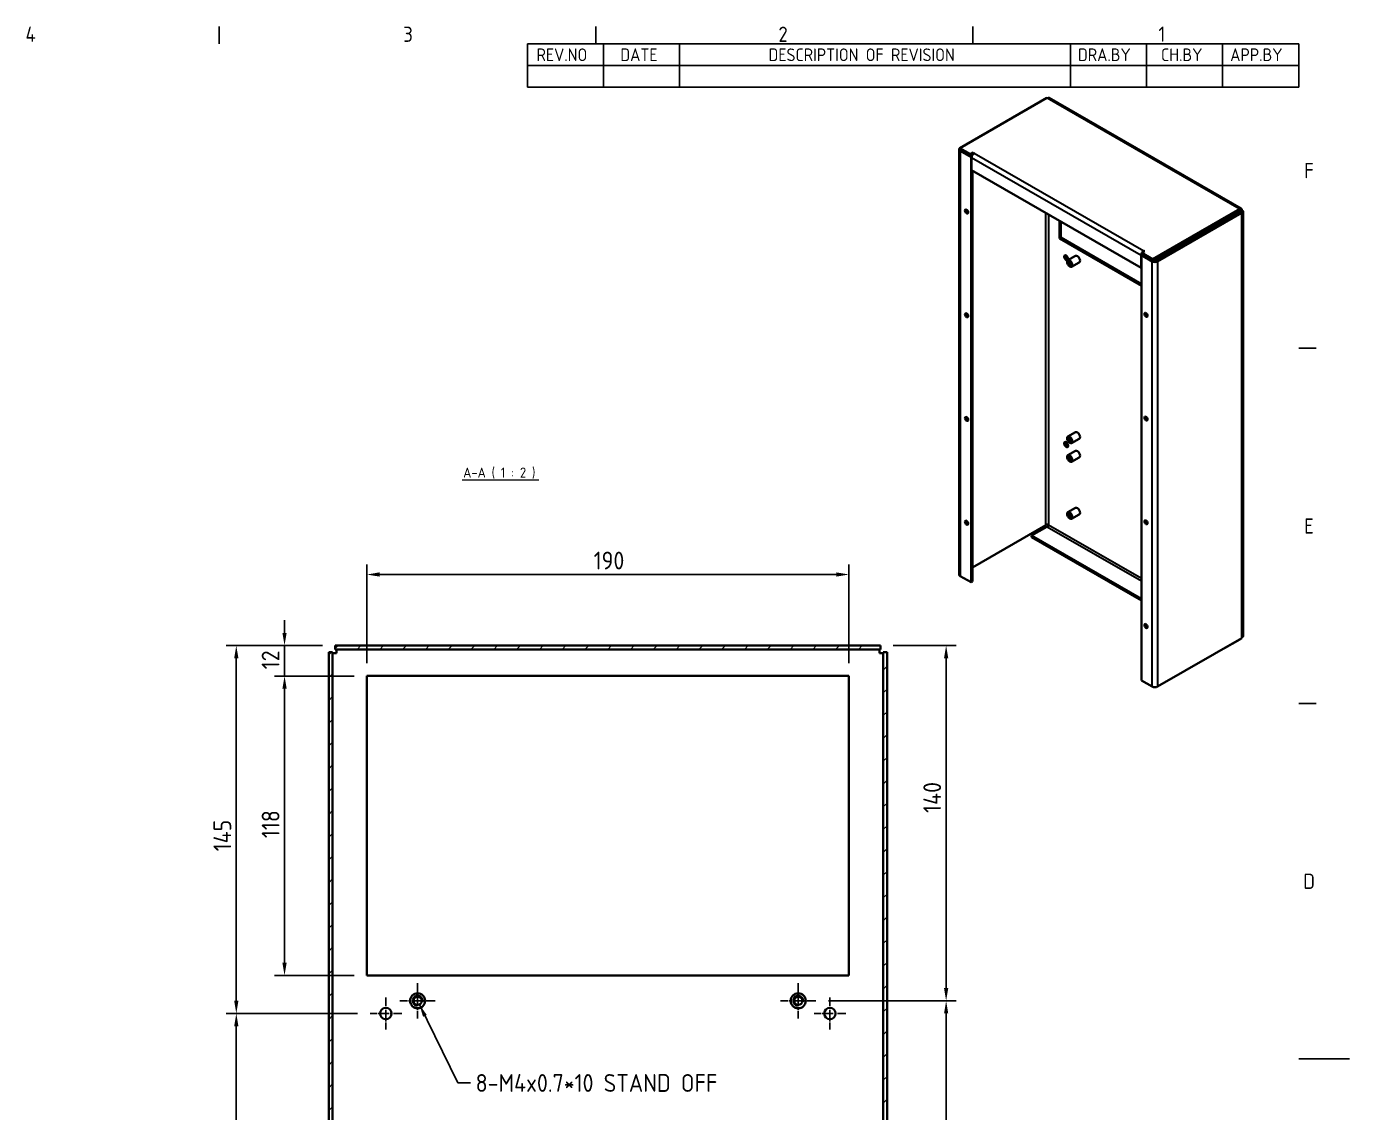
# Model space of a CAD drawing. Header units: millimetres. Extents: x 0 to 1188, y 0 to 840.
# Drawn here: x 667 to 1188, y 399 to 827 of the extents above; entities that cross this region are included whole.
import ezdxf

# ---------------------------------------------------------------- set-up
doc = ezdxf.new("R2010")
doc.units = ezdxf.units.MM
doc.header["$LTSCALE"] = 2
doc.linetypes.add('CHAIN', pattern=[0.3543, 0.2362, -0.0295, 0.0591, -0.0295])
doc.layers.get('0').update_dxf_attribs({"color": 3, "lineweight": 25})
for name, color, linetype, lineweight in [('가시적인 것(ISO)', 3, 'Continuous', 40), ('가시적인 좁은 것(ISO)', 3, 'Continuous', 35), ('경계(ISO)', 7, 'Continuous', 25), ('기호(ISO)', 5, 'Continuous', 25), ('중심 표식(ISO)', 1, 'Continuous', 25), ('치수(ISO)', 2, 'Continuous', 25), ('해치(ISO)', 7, 'Continuous', 18)]:
    doc.layers.add(name, color=color, linetype=linetype, lineweight=lineweight)
doc.styles.add('ISO ProportionalPSTEK', font='isocp.shx')
doc.styles.add('문자 텍스트_PSTEK_POSCO', font='isocp.shx')
doc.styles.add('치수 텍스트_PSTEK_POSCO', font='isocp.shx')
doc.styles.add('텍스트 스타일466', font='isocp.shx')
doc.dimstyles.new('치수_PSTEK_POSCO', dxfattribs={"dimscale": 2, "dimtxt": 3.5, "dimasz": 2.5, "dimexe": 2, "dimexo": 2.5, "dimgap": 1, "dimtad": 1, "dimrnd": 1e-08, "dimdsep": 46, "dimtxsty": '치수 텍스트_PSTEK_POSCO', "dimcen": 0.09, "dimdle": 10, "dimclrd": 7, "dimclre": 7, "dimclrt": 2, "dimadec": 1, "dimazin": 2, "dimtfac": 1, "dimtmove": 0, "dimatfit": 3, "dimfxl": 0, "dimtolj": 1, "dimlwd": -1, "dimlwe": -1, "dimarcsym": 0})
doc.dimstyles.new('치수_PSTEK_POSCO$7', dxfattribs={"dimscale": 2, "dimtxt": 3.5, "dimasz": 2.5, "dimexe": 2, "dimexo": 2.5, "dimgap": 1, "dimtad": 1, "dimrnd": 1e-08, "dimdsep": 46, "dimtxsty": '치수 텍스트_PSTEK_POSCO', "dimcen": 0.09, "dimdle": 10, "dimclrd": 7, "dimclre": 7, "dimclrt": 2, "dimadec": 1, "dimazin": 2, "dimtfac": 1, "dimtmove": 0, "dimatfit": 3, "dimfxl": 0, "dimtolj": 1, "dimlwd": -1, "dimlwe": -1, "dimarcsym": 0})

# ---------------------------------------------------------------- blocks, each defined once
blk = doc.blocks.new('경계 Default Border')
at = {"layer": '경계(ISO)'}
for p, q in [((371.25, 410), (371.25, 413.4)), ((445.5, 410), (445.5, 413.4)), ((519.75, 410), (519.75, 413.4)), ((584, 350), (587.4, 350)), ((584, 280), (587.4, 280))]:
    blk.add_line(p, q, dxfattribs=at)
at = {"layer": '경계(ISO)', "flags": 128}
blk.add_lwpolyline([(594, 210), (584, 210)], dxfattribs=at)
at = {"layer": '경계(ISO)', "color": 2, "char_height": 3, "attachment_point": 7, "style": '문자 텍스트_PSTEK_POSCO'}
for s, insert in [('4', (333.1, 410.4)), ('3', (407.54, 410.37)), ('2', (481.46, 410.37)), ('1', (556.36, 410.4)), ('F', (585.04, 383.5)), ('E', (585.04, 313.47)), ('D', (584.88, 243.47))]:
    blk.add_mtext(s, dxfattribs=dict(at, insert=insert))
blk = doc.blocks.new('리비전 내역')
at = {"layer": '기호(ISO)'}
for p, q in [((432, 410), (584, 410)), ((432, 410), (432, 405.72)), ((447, 410), (447, 405.72)), ((462, 410), (462, 405.72)), ((539, 410), (539, 405.72)), ((554, 410), (554, 405.72)), ((569, 410), (569, 405.72)), ((584, 410), (584, 405.72)), ((432, 405.72), (584, 405.72)), ((432, 405.72), (432, 401.44)), ((447, 405.72), (447, 401.44)), ((462, 405.72), (462, 401.44)), ((539, 405.72), (539, 401.44)), ((554, 405.72), (554, 401.44)), ((569, 405.72), (569, 401.44)), ((584, 405.72), (584, 401.44)), ((432, 401.44), (584, 401.44))]:
    blk.add_line(p, q, dxfattribs=at)
at = {"layer": '기호(ISO)', "color": 2, "char_height": 2.5, "attachment_point": 7, "style": 'ISO ProportionalPSTEK'}
for s, insert in [('REV.NO', (433.79, 406.58)), ('DATE', (450.31, 406.58)), ('DESCRIPTION OF REVISION', (479.51, 406.58)), ('DRA.BY', (540.48, 406.58)), ('CH.BY', (556.86, 406.58)), ('APP.BY', (570.48, 406.58))]:
    blk.add_mtext(s, dxfattribs=dict(at, insert=insert))
blk = doc.blocks.new('*D32')
at = {"layer": 'Defpoints', "color": 0}
for p in [(990.73, 610.84), (800.73, 570.84), (990.73, 570.84)]:
    blk.add_point(p, dxfattribs=at)
at = {"layer": '치수(ISO)', "color": 7}
for p, q in [((800.73, 575.84), (800.73, 614.84)), ((805.73, 610.84), (985.73, 610.84)), ((990.73, 575.84), (990.73, 614.84))]:
    blk.add_line(p, q, dxfattribs=at)
for points in [[(805.73, 611.68), (805.73, 610.01), (800.73, 610.84)], [(985.73, 611.68), (985.73, 610.01), (990.73, 610.84)]]:
    blk.add_solid(points, dxfattribs=at)
at = {"layer": '치수(ISO)', "color": 2, "insert": (890.11, 616.34), "char_height": 7, "attachment_point": 4, "style": '치수 텍스트_PSTEK_POSCO'}
blk.add_mtext('\\A1;190', dxfattribs=at)
blk = doc.blocks.new('*D33')
at = {"layer": 'Defpoints', "color": 0}
for p in [(768.29, 582.84), (788.29, 582.84), (800.73, 570.84)]:
    blk.add_point(p, dxfattribs=at)
at = {"layer": '치수(ISO)', "color": 7}
for p, q in [((768.29, 587.84), (768.29, 592.84)), ((783.29, 582.84), (764.29, 582.84)), ((768.29, 570.84), (768.29, 582.84)), ((795.73, 570.84), (764.29, 570.84)), ((768.29, 565.84), (768.29, 560.84))]:
    blk.add_line(p, q, dxfattribs=at)
for points in [[(767.45, 587.84), (769.12, 587.84), (768.29, 582.84)], [(767.45, 565.84), (769.12, 565.84), (768.29, 570.84)]]:
    blk.add_solid(points, dxfattribs=at)
at = {"layer": '치수(ISO)', "color": 2, "insert": (762.79, 573.48), "char_height": 7, "attachment_point": 4, "rotation": 90, "style": '치수 텍스트_PSTEK_POSCO'}
blk.add_mtext('\\A1;12', dxfattribs=at)
blk = doc.blocks.new('*D34')
at = {"layer": 'Defpoints', "color": 0}
for p in [(768.29, 570.84), (800.73, 570.84), (800.73, 452.84)]:
    blk.add_point(p, dxfattribs=at)
at = {"layer": '치수(ISO)', "color": 7}
for p, q in [((795.73, 570.84), (764.29, 570.84)), ((768.29, 457.84), (768.29, 565.84)), ((795.73, 452.84), (764.29, 452.84))]:
    blk.add_line(p, q, dxfattribs=at)
for points in [[(767.45, 565.84), (769.12, 565.84), (768.29, 570.84)], [(767.45, 457.84), (769.12, 457.84), (768.29, 452.84)]]:
    blk.add_solid(points, dxfattribs=at)
at = {"layer": '치수(ISO)', "color": 2, "insert": (762.79, 506.94), "char_height": 7, "attachment_point": 4, "rotation": 90, "style": '치수 텍스트_PSTEK_POSCO'}
blk.add_mtext('\\A1;118', dxfattribs=at)
blk = doc.blocks.new('*D35')
at = {"layer": 'Defpoints', "color": 0}
for p in [(788.29, 582.84), (749.27, 437.84), (801.98, 437.84)]:
    blk.add_point(p, dxfattribs=at)
at = {"layer": '치수(ISO)', "color": 7}
for p, q in [((783.29, 582.84), (745.27, 582.84)), ((749.27, 577.84), (749.27, 442.84)), ((796.98, 437.84), (745.27, 437.84))]:
    blk.add_line(p, q, dxfattribs=at)
for points in [[(748.44, 577.84), (750.11, 577.84), (749.27, 582.84)], [(748.44, 442.84), (750.11, 442.84), (749.27, 437.84)]]:
    blk.add_solid(points, dxfattribs=at)
at = {"layer": '치수(ISO)', "color": 2, "insert": (743.77, 501.75), "char_height": 7, "attachment_point": 4, "rotation": 90, "style": '치수 텍스트_PSTEK_POSCO'}
blk.add_mtext('\\A1;145', dxfattribs=at)
blk = doc.blocks.new('*D36')
at = {"layer": 'Defpoints', "color": 0}
for p in [(801.98, 437.84), (749.27, 257.84), (801.98, 257.84)]:
    blk.add_point(p, dxfattribs=at)
at = {"layer": '치수(ISO)', "color": 7}
for p, q in [((796.98, 437.84), (745.27, 437.84)), ((749.27, 432.84), (749.27, 262.84)), ((796.98, 257.84), (745.27, 257.84))]:
    blk.add_line(p, q, dxfattribs=at)
for points in [[(748.44, 432.84), (750.11, 432.84), (749.27, 437.84)], [(748.44, 262.84), (750.11, 262.84), (749.27, 257.84)]]:
    blk.add_solid(points, dxfattribs=at)
at = {"layer": '치수(ISO)', "color": 2, "insert": (743.77, 342.24), "char_height": 7, "attachment_point": 4, "rotation": 90, "style": '치수 텍스트_PSTEK_POSCO'}
blk.add_mtext('\\A1;180', dxfattribs=at)
blk = doc.blocks.new('*D38')
at = {"layer": 'Defpoints', "color": 0}
for p in [(1003.17, 582.84), (1029.03, 582.84), (977.68, 442.84)]:
    blk.add_point(p, dxfattribs=at)
at = {"layer": '치수(ISO)', "color": 7}
for p, q in [((1008.17, 582.84), (1033.03, 582.84)), ((1029.03, 447.84), (1029.03, 577.84)), ((982.68, 442.84), (1033.03, 442.84))]:
    blk.add_line(p, q, dxfattribs=at)
for points in [[(1028.19, 577.84), (1029.86, 577.84), (1029.03, 582.84)], [(1028.19, 447.84), (1029.86, 447.84), (1029.03, 442.84)]]:
    blk.add_solid(points, dxfattribs=at)
at = {"layer": '치수(ISO)', "color": 2, "insert": (1023.53, 516.89), "char_height": 7, "attachment_point": 4, "rotation": 90, "style": '치수 텍스트_PSTEK_POSCO'}
blk.add_mtext('\\A1;140', dxfattribs=at)
blk = doc.blocks.new('*D39')
at = {"layer": 'Defpoints', "color": 0}
for p in [(977.68, 442.84), (976.35, 272.84), (1029.03, 272.84)]:
    blk.add_point(p, dxfattribs=at)
at = {"layer": '치수(ISO)', "color": 7}
for p, q in [((982.68, 442.84), (1033.03, 442.84)), ((1029.03, 437.84), (1029.03, 277.84)), ((981.35, 272.84), (1033.03, 272.84))]:
    blk.add_line(p, q, dxfattribs=at)
for points in [[(1028.19, 437.84), (1029.86, 437.84), (1029.03, 442.84)], [(1028.19, 277.84), (1029.86, 277.84), (1029.03, 272.84)]]:
    blk.add_solid(points, dxfattribs=at)
at = {"layer": '치수(ISO)', "color": 2, "insert": (1023.53, 352.24), "char_height": 7, "attachment_point": 4, "rotation": 90, "style": '치수 텍스트_PSTEK_POSCO'}
blk.add_mtext('\\A1;170', dxfattribs=at)

msp = doc.modelspace()

# ---------------------------------------------------------------- hatches: boundary and pattern name
at = {"layer": '해치(ISO)'}
h = msp.add_hatch(dxfattribs=at)
h.set_pattern_fill('ANSI31', color=256, scale=50.8, style=0)
h.set_pattern_definition([(45, (0, 0), (-4.490128, 4.490128), [])])
h.paths.add_polyline_path([(788.288, 581.344), (1003.167, 581.344), (1003.167, 582.844), (788.288, 582.844)])
h.paths.add_polyline_path([(1005.728, 170.405), (1005.728, 580.284), (1004.228, 580.284), (1004.228, 170.405)])
h.paths.add_polyline_path([(785.728, 580.284), (785.728, 170.405), (787.228, 170.405), (787.228, 580.284)])

# ---------------------------------------------------------------- linework, layer by layer
at = {"layer": '가시적인 것(ISO)'}
for p, q in [((1034.442, 778.914), (1068.737, 798.663)), ((1068.737, 798.663), (1068.892, 798.574)), ((1069.641, 798.648), (1145.301, 755.078)), ((1034.158, 610.842), (1034.158, 778.389)), ((1038.664, 776.484), (1034.442, 778.914)), ((1034.442, 778.301), (1034.442, 778.914)), ((1038.664, 775.87), (1034.442, 778.301)), ((1034.598, 777.778), (1038.84, 775.335)), ((1038.664, 776.484), (1039.724, 777.094)), ((1039.724, 777.094), (1040.078, 776.891)), ((1039.724, 776.617), (1039.724, 777.094)), ((1038.664, 775.87), (1038.664, 776.484)), ((1039.489, 776.346), (1038.664, 775.87)), ((1039.164, 775.76), (1038.817, 775.959)), ((1039.07, 775.468), (1038.84, 775.335)), ((1038.84, 775.335), (1038.84, 607.788)), ((1039.017, 770.148), (1039.017, 775.054)), ((1105.839, 731.668), (1039.017, 770.148)), ((1039.371, 769.945), (1039.371, 608.093)), ((1144.708, 754.915), (1110.413, 735.166)), ((1144.708, 754.301), (1110.413, 734.552)), ((1145.083, 753.652), (1111.849, 734.514)), ((1112.379, 734.208), (1145.613, 753.347)), ((1140.841, 752.074), (1140.841, 751.209)), ((1144.553, 755.004), (1144.708, 754.915)), ((1144.708, 754.301), (1144.708, 754.915)), ((1145.083, 754.083), (1145.613, 754.389)), ((1145.083, 753.652), (1145.613, 753.347)), ((1145.613, 753.347), (1145.613, 753.167)), ((1146.053, 753.778), (1146.053, 586.589)), ((1073.665, 743.296), (1073.665, 750.196)), ((1074.196, 749.89), (1074.196, 743.601)), ((1073.665, 743.296), (1074.196, 743.601)), ((1106.016, 724.666), (1073.665, 743.296)), ((1074.196, 743.601), (1106.016, 725.277)), ((1080, 736.414), (1076.995, 734.684)), ((1105.839, 736.574), (1105.839, 731.668)), ((1106.392, 736.868), (1106.016, 736.652)), ((1106.016, 736.652), (1110.258, 734.208)), ((1106.016, 569.104), (1106.016, 736.652)), ((1107.253, 738.207), (1106.192, 737.596)), ((1106.192, 737.596), (1106.192, 736.983)), ((1110.413, 735.166), (1106.192, 737.596)), ((1110.413, 734.552), (1106.192, 736.983)), ((1106.369, 736.855), (1106.369, 736.879)), ((1106.899, 738.411), (1106.899, 738.004)), ((1106.899, 738.411), (1107.253, 738.207)), ((1081.473, 733.858), (1078.467, 732.127)), ((1106.016, 731.77), (1105.839, 731.668)), ((1110.413, 734.552), (1110.413, 735.166)), ((1110.567, 734.641), (1110.788, 734.514)), ((1080, 666.923), (1076.995, 665.192)), ((1081.473, 664.366), (1078.467, 662.636)), ((1080, 659.565), (1076.995, 657.834)), ((1081.473, 657.008), (1078.467, 655.278)), ((1080, 637.082), (1076.995, 635.352)), ((1081.473, 634.526), (1078.467, 632.795)), ((1068.362, 630.285), (1039.371, 613.59)), ((1068.737, 629.636), (1062.727, 626.174)), ((1062.727, 626.174), (1106.016, 601.246)), ((1062.727, 625.561), (1062.727, 626.174)), ((1068.362, 630.465), (1068.362, 630.285)), ((1068.892, 629.546), (1068.737, 629.636)), ((1106.016, 600.633), (1062.727, 625.561)), ((1038.84, 607.788), (1034.598, 610.231)), ((1039.371, 608.093), (1038.84, 607.788)), ((1145.613, 585.799), (1112.379, 566.661)), ((1138.698, 581.812), (1144.708, 585.274)), ((1144.708, 585.278), (1144.708, 585.274)), ((1145.613, 585.979), (1145.613, 585.799)), ((785.728, 580.284), (785.728, 170.405)), ((787.228, 580.284), (785.728, 580.284)), ((787.228, 170.405), (787.228, 580.284)), ((788.728, 579.844), (787.228, 579.844)), ((1003.167, 582.844), (788.288, 582.844)), ((788.288, 582.844), (788.288, 581.344)), ((788.288, 581.344), (1003.167, 581.344)), ((788.728, 579.844), (788.728, 581.344)), ((1002.728, 579.844), (1002.728, 581.344)), ((1002.728, 579.844), (1004.228, 579.844)), ((1003.167, 581.344), (1003.167, 582.844)), ((1005.728, 580.284), (1004.228, 580.284)), ((1004.228, 580.284), (1004.228, 170.405)), ((1005.728, 170.405), (1005.728, 580.284)), ((1138.698, 581.812), (1138.694, 581.814)), ((1138.698, 581.816), (1138.698, 581.812)), ((800.728, 570.844), (990.728, 570.844)), ((800.728, 452.844), (800.728, 570.844)), ((990.728, 570.844), (990.728, 452.844)), ((1110.258, 566.661), (1106.016, 569.104)), ((990.728, 452.844), (800.728, 452.844))]:
    msp.add_line(p, q, dxfattribs=at)
for centre, radius in [((820.728, 442.844), 2.95), ((820.728, 442.844), 1.621), ((970.728, 442.844), 2.95), ((970.728, 442.844), 1.621), ((808.228, 437.844), 2.25), ((983.228, 437.844), 2.25)]:
    msp.add_circle(centre, radius, dxfattribs=at)
for centre, major_axis, ratio, start_param, end_param in [((1068.892, 797.348), (0.749, 1.3), 0.5780931, 0, 0.7834645), ((1035.658, 778.389), (-1.5, 0), 0.5758617, 5.6576677, 7.0685835), ((1040.078, 775.665), (0.749, 1.3), 0.5780931, 0.7834645, 2.3542608), ((1037.603, 754.201), (0.437, -0.758), 0.5780931, 3.7912617, 5.6335163), ((1037.603, 754.201), (-0.307, 0.533), 0.5780931, 0.598175, 2.5434176), ((1144.553, 753.778), (0.749, 1.3), 0.5780931, 5.4958534, 7.0666498), ((1144.553, 753.778), (0.374, 0.65), 0.5780931, 5.4958534, 6.7693984), ((1144.553, 753.778), (0.75, 0), 0.5758617, 5.7962257, 7.0685835), ((1144.553, 753.778), (1.5, 0), 0.5758617, 5.4977871, 7.0685835), ((1076.847, 735.942), (0.561, -0.975), 0.5780931, 3.631445, 5.793333), ((1080.736, 735.136), (-0.736, 1.278), 0.5780931, 3.1415927, 6.2831853), ((1106.899, 737.185), (-0.749, -1.3), 0.5780931, 3.9250571, 5.4958534), ((1106.899, 737.185), (0.374, 0.65), 0.5780931, 2.3504082, 2.3542608), ((1111.319, 734.819), (1.5, 0), 0.5758617, 3.9269908, 5.4977871), ((1111.319, 734.819), (0.75, 0), 0.5758617, 3.9269908, 5.4977871), ((1037.603, 713.323), (0.437, -0.758), 0.5780931, 3.7912617, 5.6335163), ((1037.603, 713.323), (-0.307, 0.533), 0.5780931, 0.598175, 2.5434176), ((1108.314, 713.481), (0.437, -0.758), 0.5780931, 3.7912617, 5.6335163), ((1108.314, 713.481), (-0.307, 0.533), 0.5780931, 0.598175, 2.5434176), ((1037.603, 672.446), (0.437, -0.758), 0.5780931, 3.7912617, 5.6335163), ((1037.603, 672.446), (-0.307, 0.533), 0.5780931, 0.598175, 2.5434176), ((1108.314, 672.604), (0.437, -0.758), 0.5780931, 3.7912617, 5.6335163), ((1108.314, 672.604), (-0.307, 0.533), 0.5780931, 0.598175, 2.5434176), ((1076.847, 662.363), (0.561, -0.975), 0.5780931, 3.631445, 5.793333), ((1080.736, 665.644), (-0.736, 1.278), 0.5780931, 3.1415927, 6.2831853), ((1080.736, 658.287), (-0.736, 1.278), 0.5780931, 3.1415927, 6.2831853), ((1080.736, 635.804), (-0.736, 1.278), 0.5780931, 3.1415927, 6.2831853), ((1037.603, 631.569), (0.437, -0.758), 0.5780931, 3.7912617, 5.6335163), ((1037.603, 631.569), (-0.307, 0.533), 0.5780931, 0.598175, 2.5434176), ((1108.314, 631.726), (0.437, -0.758), 0.5780931, 3.7912617, 5.6335163), ((1108.314, 631.726), (-0.307, 0.533), 0.5780931, 0.598175, 2.5434176), ((1068.892, 630.159), (-0.75, 0), 0.5758617, 3.9269908, 5.4977871), ((1068.892, 630.159), (-0.374, -0.65), 0.5780931, 0.7834645, 2.3542608), ((1035.658, 610.842), (-1.5, 0), 0.5758617, 0, 0.7853982), ((1108.314, 590.849), (0.437, -0.758), 0.5780931, 3.7912617, 5.6335163), ((1108.314, 590.849), (-0.307, 0.533), 0.5780931, 0.598175, 2.5434176), ((1144.553, 586.589), (1.5, 0), 0.5758617, 5.4977871, 6.2831853), ((1111.319, 567.272), (-1.5, 0), 0.5758617, 0.7853982, 2.3561945)]:
    msp.add_ellipse(centre, major_axis=major_axis, ratio=ratio, start_param=start_param, end_param=end_param, dxfattribs=at)
for centre, major_axis in [((1037.073, 753.895), (-0.437, 0.758)), ((1076.317, 735.637), (-0.561, 0.975)), ((1077.731, 733.405), (-0.736, 1.278)), ((1077.731, 733.405), (-0.404, 0.702)), ((1037.073, 713.018), (-0.437, 0.758)), ((1107.783, 713.176), (-0.437, 0.758)), ((1037.073, 672.141), (-0.437, 0.758)), ((1107.783, 672.298), (-0.437, 0.758)), ((1076.317, 662.058), (-0.561, 0.975)), ((1077.731, 663.914), (-0.736, 1.278)), ((1077.731, 663.914), (-0.404, 0.702)), ((1077.731, 656.556), (-0.736, 1.278)), ((1077.731, 656.556), (-0.404, 0.702)), ((1037.073, 631.263), (-0.437, 0.758)), ((1077.731, 634.073), (-0.736, 1.278)), ((1077.731, 634.073), (-0.404, 0.702)), ((1107.783, 631.421), (-0.437, 0.758)), ((1107.783, 590.544), (-0.437, 0.758))]:
    msp.add_ellipse(centre, major_axis=major_axis, ratio=0.5780931, dxfattribs=at)
at = {"layer": '가시적인 좁은 것(ISO)'}
for p, q in [((1144.553, 755.004), (1068.892, 798.574)), ((1034.974, 777.995), (1034.598, 777.778)), ((1034.598, 777.778), (1034.598, 610.231)), ((1105.839, 736.574), (1039.017, 775.054)), ((1040.078, 776.891), (1106.899, 738.411)), ((1068.362, 630.465), (1068.362, 753.25)), ((1069.423, 752.639), (1069.423, 630.465)), ((1145.083, 754.083), (1144.706, 754.3)), ((1145.083, 753.652), (1145.083, 754.083)), ((1145.613, 585.979), (1145.613, 753.167)), ((1106.369, 736.879), (1105.839, 736.574)), ((1110.258, 734.208), (1110.788, 734.514)), ((1110.258, 566.661), (1110.258, 734.208)), ((1111.849, 734.514), (1112.379, 734.208)), ((1112.379, 734.208), (1112.379, 566.661)), ((1106.016, 608.168), (1068.892, 629.546)), ((1069.423, 630.465), (1106.016, 609.392))]:
    msp.add_line(p, q, dxfattribs=at)
for centre in [(820.728, 442.844), (970.728, 442.844)]:
    msp.add_arc(centre, 2, 350, 260, dxfattribs=at)
at = {"layer": '기호(ISO)', "color": 7, "lineweight": 18}
msp.add_line((838.276, 648.171), (868.503, 648.171), dxfattribs=at)
at = {"layer": '중심 표식(ISO)', "linetype": 'CHAIN', "ltscale": 7.722792}
for p, q in [((820.728, 449.794), (820.728, 435.894)), ((970.728, 449.794), (970.728, 435.894)), ((827.678, 442.844), (813.778, 442.844)), ((977.678, 442.844), (963.778, 442.844))]:
    msp.add_line(p, q, dxfattribs=at)
at = {"layer": '중심 표식(ISO)', "linetype": 'CHAIN', "ltscale": 6.944946}
for p, q in [((808.228, 444.094), (808.228, 431.594)), ((983.228, 444.094), (983.228, 431.594)), ((814.478, 437.844), (801.978, 437.844)), ((989.478, 437.844), (976.978, 437.844))]:
    msp.add_line(p, q, dxfattribs=at)

# ---------------------------------------------------------------- block references
at = {"xscale": 2, "yscale": 2, "zscale": 2}
msp.add_blockref('경계 Default Border', (0, 0), dxfattribs=at)
at = {"layer": '기호(ISO)', "xscale": 2, "yscale": 2, "zscale": 2}
msp.add_blockref('리비전 내역', (0, 0), dxfattribs=at)

# ---------------------------------------------------------------- texts
at = {"layer": '기호(ISO)', "color": 7, "insert": (838.696, 648.613), "char_height": 4, "attachment_point": 7, "style": '텍스트 스타일466'}
msp.add_mtext('A-A ( 1 : 2 )', dxfattribs=at)
at = {"layer": '기호(ISO)', "color": 2, "insert": (843.593, 410.452), "char_height": 7, "width": 113.94582, "attachment_point": 4, "line_spacing_factor": 0.6125, "style": '치수 텍스트_PSTEK_POSCO'}
msp.add_mtext('{8-M4x0.7*10 STAND OFF}', dxfattribs=at)

# ---------------------------------------------------------------- dimensions: what is measured, and where the dimension line sits
at = {"layer": '치수(ISO)', "color": 7}
for base, p1, p2, angle, override, picture, middle in [((990.728, 610.844), (800.728, 570.844), (990.728, 570.844), 180, {"dimdec": 2, "dimtp": 0, "dimtm": 0, "dimtdec": 2, "dimtofl": 0, "dimatfit": 1}, '*D32', (895.728, 610.844)), ((768.288, 582.844), (800.728, 570.844), (788.288, 582.844), 270, {"dimdec": 2, "dimtp": 0, "dimtm": 0, "dimtdec": 2, "dimtofl": 1, "dimatfit": 1}, '*D33', (768.288, 576.844)), ((749.274, 437.844), (788.288, 582.844), (801.978, 437.844), 90, {"dimdec": 2, "dimtp": 0, "dimtm": 0, "dimtdec": 2, "dimtofl": 0, "dimatfit": 1}, '*D35', (749.274, 507.844)), ((1029.026, 582.844), (977.678, 442.844), (1003.167, 582.844), 90, {"dimdec": 2, "dimtp": 0, "dimtm": 0, "dimtdec": 2, "dimtofl": 0, "dimatfit": 1}, '*D38', (1029.026, 522.844)), ((768.288, 570.844), (800.728, 452.844), (800.728, 570.844), 90, {"dimdec": 2, "dimtp": 0, "dimtm": 0, "dimtdec": 2, "dimtofl": 0, "dimatfit": 1}, '*D34', (768.288, 511.844)), ((1029.026, 272.844), (977.678, 442.844), (976.349, 272.844), 90, {"dimdec": 2, "dimtp": 0, "dimtm": 0, "dimtdec": 2, "dimtofl": 0, "dimatfit": 1}, '*D39', (1029.026, 357.844)), ((749.274, 257.844), (801.978, 437.844), (801.978, 257.844), 90, {"dimdec": 2, "dimtp": 0, "dimtm": 0, "dimtdec": 2, "dimtofl": 0, "dimatfit": 1}, '*D36', (749.274, 347.844))]:
    dim = msp.add_linear_dim(base=base, p1=p1, p2=p2, angle=angle, dimstyle='치수_PSTEK_POSCO', override=override, dxfattribs=at)
    dim.commit()
    dim.dimension.update_dxf_attribs({"geometry": picture, "text_midpoint": middle, "dimtype": 160})

# ---------------------------------------------------------------- leaders
at = {"layer": '기호(ISO)', "color": 7, "annotation_type": 0, "has_hookline": 1, "hookline_direction": 0, "text_width": 99.4}
msp.add_leader([(821.425, 441.381), (836.593, 410.452), (841.593, 410.452)], dimstyle='치수_PSTEK_POSCO$7', override={"dimtad": 0}, dxfattribs=at)

doc.saveas('drawing.dxf')
